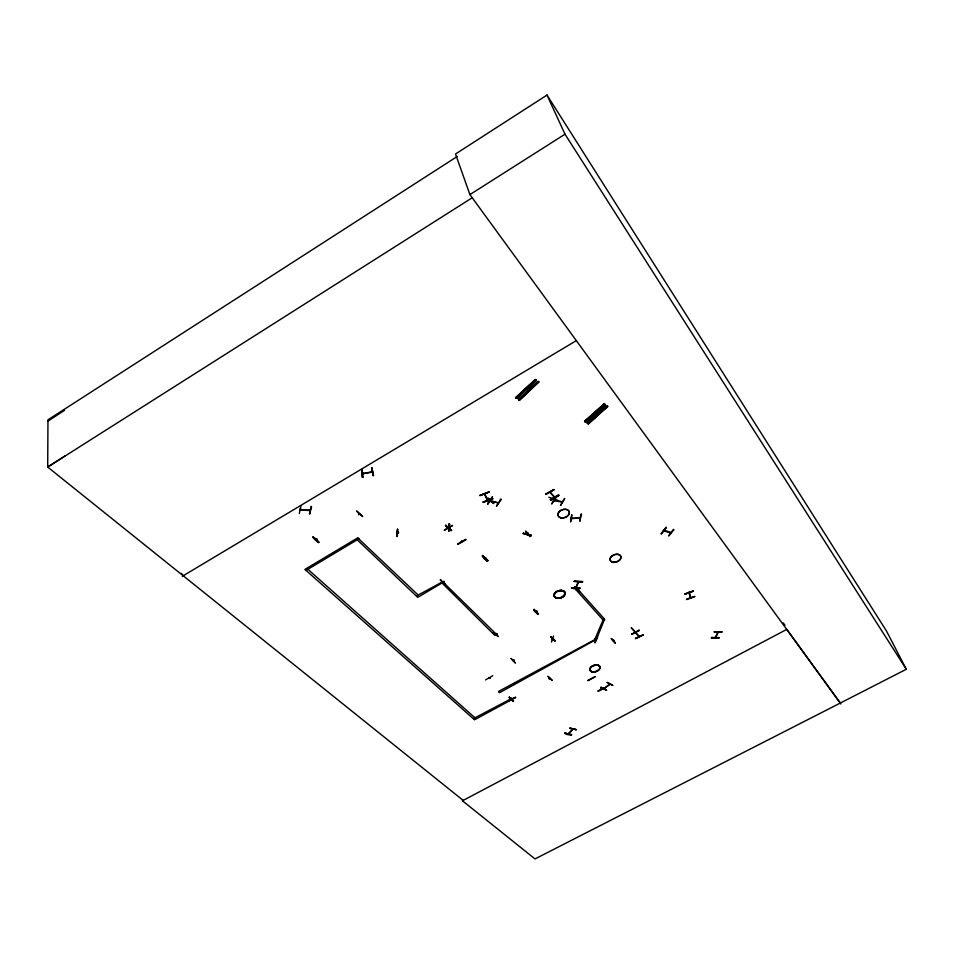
<?xml version="1.0" encoding="UTF-8"?>
<svg xmlns="http://www.w3.org/2000/svg" width="954" height="954" viewBox="0 0 954 954"><rect width="100%" height="100%" fill="white"/><g stroke="black" fill="none" stroke-linecap="round" stroke-linejoin="round"><path stroke-width="1.43" d="M635.65 632.597L639.347 636.652L635.65 632.991M397.639 529.458L396.947 536.506L397.496 529.1M398.39 532.105C398.987 533.596 397.579 532.988 398.283 532.034M688.871 592.255L689.217 593.34M689.05 592.851L690.386 597.705M689.563 593.173L689.146 592.1M601.044 687.083L600.829 687.691L606.458 690.231M601.092 687.381L606.553 690.207M449.644 524.247L448.726 531.283L449.095 523.961M666.19 527.479L661.17 533.823L666.107 527.216M527.86 533.572L526.691 534.574L527.789 534.252M527.884 533.071L528.075 533.787L527.479 533.047M552.724 498.775L552.211 499.479L552.998 499.002M315.965 539.69L316.859 539.165M575.679 588.153L576.013 586.901M578.064 582.095L578.196 581.833M663.447 530.221L664.461 531.104L664.509 530.412M358.43 514.087L358.954 514.707L359.443 514.027M671.175 532.702L663.817 529.983M490.583 501.041L489.772 501.542L490.666 500.981M533.966 609.785L538.294 614.328L533.906 609.475M533.62 610.023L537.889 614.495M513.49 700.868L513.192 701.428L509.4 696.957M513.479 701.226L509.376 697.326L513.443 700.916M515.315 662.875L510.974 658.403L515.208 662.887M482.557 555.586L482.211 556.206L486.922 561.119M486.898 561.19L487.923 560.57L482.724 555.49M487.864 500.218L487.661 499.443M450.944 530.603L445.506 525.594C459.458 535.421 445.363 528.23 445.828 525.022M445.84 525.368L451.349 530.4M571.494 587.747C570.945 588.272 580.521 590.478 579.889 587.926M570.647 521.85L571.804 514.707L570.611 521.576M571.374 517.652L571.386 518.654L571.124 517.986M580.449 517.962L571.386 518.368M581.224 514.337L579.829 521.278L581.046 514.039L581.63 514.349M440.617 579.841L445.542 584.707L440.271 580.092L440.617 579.495M443.181 582.095L443.872 581.702L443.05 582.214M443.968 582.035L443.801 581.26M299.341 513.538L300.951 505.847M300.081 509.4L300.391 510.116L300.128 509.15M300.975 509.484L301.07 510.187M575.703 588.093L578.172 581.892M711.35 637.415L718.899 637.558M718.875 638.202L711.326 638.071L719.042 637.892M309.943 514.075L311.052 506.359M715.154 637.749L717.98 632.18M715.703 637.32L715.405 637.832M715.5 637.713L718.052 632.633M551.984 503.831L555.943 496.617M568.262 733.936L568.715 733.447M573.068 729.142L568.524 733.996L568.954 733.531M496.736 634.112L496.593 633.396M318.457 542.683C310.026 536.017 311.97 534.323 318.91 542.444L313.198 537.114M527.598 534.371L528.158 533.727M513.836 659.822L513.228 660.681L513.967 660.275M514.027 660.49L513.371 660.872M536.947 611.526L535.421 612.337L536.959 611.24M492.276 497.201L487.888 504.082M551.734 639.025L552.008 639.621L552.95 638.953M397.532 529.41L397.341 536.124M574.272 581.344L582.691 581.618L574.248 581.332M553.487 636.103L551.519 642.066M553.38 639.287L553.523 638.584M553.463 639.252L552.497 639.061M523.233 533.548L531.175 535.778L531.33 535.051M523.364 532.952L523.233 533.596M531.175 535.754L523.412 533.286L531.438 535.409M498.525 691.447L594.712 639.681L603.095 619.957L604.371 618.621M594.533 639.156L596.262 639.705L604.49 619.456M594.747 642.662L597.311 636.855M595.117 642.71L597.645 636.878M613.41 640.802L613.613 640.206M613.601 641.016L613.744 640.349M601.747 689.229L601.402 688.621M714.355 632.049L722.083 631.87L714.212 631.703M603.763 688.776L609.642 684.149M603.87 688.657L604.478 687.917M609.141 684.567L609.94 684.221M551.639 503.772L556.11 496.962M554.882 500.719L554.954 500.051M561.632 502.042L562.61 501.923L553.952 499.681M564.673 498.56L560.511 505.501L564.589 498.513M611.454 638.81L615.306 643.032L611.407 638.476M568.298 733.864L572.77 729.106M492.371 497.284L487.506 504.07L492.204 496.927M490.761 501.255C490.797 499.729 490.177 502.09 491.06 500.397M498.572 502.937L497.63 502.71L498.715 502.698M498.37 502.925L490.332 500.647M501.267 499.431L496.45 506.252L500.743 499.002M448.332 528.266L449.608 527.479L448.058 528.039M358.525 514.564L359.36 514.075M358.621 514.278L359.646 514.254M397.556 532.845L397.615 532.105M556.838 499.598L548.788 497.272M553.022 498.942L552.366 499.145M484.37 494.065L484.608 494.649M487.506 500.373L487.339 499.097M448.917 527.92L449.572 527.538M671.008 532.928L670.579 532.451M443.216 582.381L443.944 582M673.977 529.72L668.599 535.969L673.452 529.291M527.705 534.335L526.715 534.3M362.425 472.767L362.472 473.518L362.234 472.886M372.37 472.111L362.627 473.84M496.831 634.088L494.637 635.221L441.964 582.966M536.029 611.228L536.267 611.908M552.795 639.252L551.865 639.478L552.581 639.061M550.005 678.568L548.932 678.377M609.833 684.304L604.061 688.812M576.156 729.798L569.729 728.272L576.025 729.548M690.827 598.027L689.468 592.804M300.248 509.818L301.154 509.818M301.261 510.163L301.059 509.114M487.339 560.94L482.569 555.896L487.184 560.642M527.717 533.691L527.657 532.928M515.53 397.639L535.349 379.501L515.792 397.699M516.209 398.068L536.053 379.966L516.484 398.152L515.506 397.615M536.291 380.252L516.686 398.402L536.339 380.264L535.778 379.883M518.38 399.511L538.163 381.409M538.497 381.743L518.928 399.893M519.071 399.976L538.819 381.767L519.62 400.346L518.475 399.595L537.937 381.361L538.903 381.922L519.167 400.048M576.013 588.153L578.529 581.857M605.206 404.639L585.637 422.073L605.218 404.627L604.216 403.757L584.552 421.346L604.264 403.864M585.184 421.763L604.943 404.341L585.434 421.835M606.72 405.7L587.294 423.206L588.058 423.612L607.591 406.201L606.696 405.677L587.199 423.135L587.712 423.493M587.652 423.445L607.507 406.046L588.368 423.922L607.853 406.487M489.915 501.41L490.761 501.22M580.33 517.998L571.434 518.606L571.172 517.748M714.355 631.942L721.928 632.085M612.563 685.437L607.03 682.384M535.552 612.265L537.102 611.681M576.848 588.916L577.087 589.56L576.908 588.845M549.874 678.628L549.063 678.819L549.874 678.389M485.133 558.591L484.238 558.484M485.848 558.185L484.453 558.949M554.167 500.313L555.109 500.492M562.419 502.198L554.155 500.659L553.809 499.932M577.087 589.56C575.477 589.56 577.611 589.799 576.311 589.214M47.95 421.131L64.478 410.351M547.012 95.078L455.523 153.999L469.917 194.604L840.379 703.015L906.3 669.267L886.504 631.047L547.012 95.078L564.995 134.204L906.3 669.267M457.36 156.408L47.962 419.82L47.7 467.066L463.239 800.454L462.511 800.835M64.777 456.084L47.7 467.066L472.135 197.8M469.917 194.604L564.995 134.204M487.995 498.119L493.445 503.557M488.162 498.382L493.838 503.378M595.821 639.955L595.153 639.943M182.333 576.288L576.407 340.566M357.977 537.686L304.898 569.419L474.555 719.793L512.286 699.342L512.143 698.328M306.007 570.397L359.05 538.7M316.239 539.833L316.776 538.688M444.409 530.317L452.518 525.654M553.857 489.438L545.593 494.208L554.095 489.76M554.035 489.64L545.843 494.506M553.88 497.022L554.024 496.402M555.037 496.903C565.162 490.475 551.507 502.042 550.303 499.526M558.662 495.174L550.351 499.598M550.661 500.146L558.889 495.46M457.717 543.863L465.743 539.284M495.949 633.873L442.668 581.725L416.671 595.904M357.595 540.179L417.769 597.371L443.479 582.107M525.821 531.306L530.376 536.47L525.845 531.33M485.681 557.911L484.453 558.901M487.947 560.606L482.784 555.49M604.669 619.993L603.095 619.957L576.24 590.037L577.73 589.202L604.562 619.158M575.083 587.02L579.603 591.432L574.964 586.662M538.473 614.126L534.145 609.344M496.64 633.897L495.925 634.231L496.867 634.005M498.143 636.58L493.373 632.359L498.048 636.223M498.668 691.984L499.491 692.747L595.284 639.967M550.732 636.95L555.204 641.016L551.126 636.688M485.514 679.916L492.753 675.706M639.18 630.367L631.596 634.279L639.097 630.129M643.127 634.947L635.388 638.369M511.618 699.33L511.344 698.042M512.191 698.817L511.475 699.199M515.649 697.529L508.184 700.832M547.954 676.446L552.294 680.214M595.129 676.875L587.843 680.667M595.046 676.601L587.843 680.464M598.146 691.34L605.289 687.536L597.943 690.887M631.429 628.018L635.352 632.168L631.309 627.66M554.25 500.337L554.167 499.646M498.441 502.937L490.249 500.945M536.828 611.574L536.553 610.942M536.065 611.943L535.874 611.311M584.623 421.394L585.708 422.109M607.436 406.189L588.093 423.648M479.922 495.651L489.032 492.073M489.08 492.204L479.802 495.436L488.961 491.835M489.533 499.264L492.121 498.25M483.308 502.436C501.887 494.566 489.485 501.351 483.034 501.732M685.008 593.865L693.319 591.027L685.103 594.175M685.055 594.056L693.355 591.206M686.439 599.195L694.691 596.357M535.874 379.954L535.17 379.489M356.82 511.261L362.758 516.591L356.677 510.998M571.935 517.962L572.352 518.535L571.995 517.652M525.427 531.461L530.019 536.613M361.804 469.928L362.401 477.489L361.733 469.547M371.845 467.818L373.598 475.569L372.954 475.283M362.472 473.518L372.465 471.801M550.78 636.855L554.846 641.148M548.037 676.35L551.961 680.369M449.656 524.259L449.024 523.937M397.413 532.189L397.556 533.083L398.533 533M363.128 472.647L363.331 473.721L363.247 472.707M595.952 639.729L594.998 639.275M552.771 639.24L553.499 639.228M311.6 506.729L309.418 513.741M300.319 510.104L310.098 510.521L309.06 509.746M372.012 468.116L373.026 475.307M670.805 532.94L663.769 530.865M449.239 524.247L448.726 531.283M310.05 510.223L300.343 509.818L300.355 509.078M569.979 727.997L576.383 729.631M661.289 533.894L666.286 527.55M601.39 689.408L601.151 688.752M607.436 682.456L612.862 685.282M663.698 530.901L663.614 530.007M550.255 492.145L554.703 497.416L549.838 492.383M575.107 586.901L579.173 591.671M313.079 537.138L318.839 542.063M512.286 699.342L511.487 698.578L473.589 718.517M358.084 538.247L418.174 595.046M509.09 697.517L513.192 701.428M594.712 639.681L595.463 640.504M465.969 539.797L457.944 544.364M611.323 638.882L615.247 642.96M631.739 634.41L639.24 630.487M484.847 494.029L487.792 500.182L487.613 499.467M783.234 622.914L784.987 625.323M840.832 704.016L786.811 629.366L462.463 800.788L535.003 858.922L840.379 703.015M181.534 573.342L183.192 575.775M484.405 494.124L487.47 500.313L487.005 499.109M492.085 498.167L492.359 498.87M483.165 502.138L492.204 498.537M694.81 596.655L686.582 599.577M579.328 517.342L579.436 518.034M582.548 581.964L574.01 581.344M550.47 492.204L550.184 492.371M575.811 587.008L575.608 586.96M576.109 588.976L576.419 589.858M575.989 589.107L576.24 590.037M571.458 734.425C572.03 735.522 563.957 734.64 565.066 732.815M489.64 501.088L489.962 501.721M486.945 499.204L487.124 499.848M461.569 541.121L461.998 541.836L461.295 541.276M452.458 525.38L444.361 530.03M448.797 527.824L447.748 527.323M474.961 717.778L307.45 568.93M371.249 471.526L371.38 472.254M371.929 468.187L373.038 475.664M563.444 590.836A5.605 3.685 -17.8 0 1 563.599 595.928A5.605 3.685 -17.8 0 1 556.277 597.764A5.605 3.685 -17.8 0 1 554.834 592.994M565.102 733.101L571.565 734.771L565.102 733.101M571.577 588.034L580.008 588.284L571.577 588.034M362.878 477.31L361.721 469.845L362.818 477.37M489.152 678.151L489.855 678.389L489.152 678.151M535.564 379.752L515.995 397.937L535.635 379.799M604.502 404.138L584.981 421.644L604.502 404.138M643.103 634.887L635.519 638.667L643.115 634.911M515.434 697.291L508.303 701.166L515.458 697.326M560.63 517.712A5.915 4.114 -18.9 0 0 569.383 512.751A5.915 4.114 -18.9 0 0 560.892 510.342A5.927 4.126 -18.9 0 0 560.618 517.736A5.927 4.126 -18.9 0 0 569.407 512.751A5.927 4.126 -18.9 0 0 560.88 510.342A5.915 4.114 -18.9 0 0 560.63 517.712M613.839 562.455A5.676 3.768 -20 0 0 620.911 556.576A5.676 3.768 -20 0 0 611.872 556.218A5.676 3.768 -20 0 0 613.839 562.455M613.744 562.192A5.676 3.768 -20 0 0 620.815 556.313A5.676 3.768 -20 0 0 611.776 555.955A5.676 3.768 -20 0 0 613.744 562.192M592.255 671.95A5.247 3.244 -18.1 0 0 600.066 667.752A5.247 3.244 -18.1 0 0 592.625 666.095A5.247 3.244 -18.1 0 0 592.255 671.95M592.172 671.676A5.235 3.232 -18.1 0 0 599.971 667.49A5.235 3.232 -18.1 0 0 592.541 665.832A5.235 3.232 -18.1 0 0 592.172 671.676M592.184 671.819A5.283 3.256 -18.1 0 0 600.042 667.585A5.283 3.256 -18.1 0 0 592.553 665.928A5.283 3.256 -18.1 0 0 592.184 671.819M556.754 598.146A5.605 3.685 -17.8 0 0 565.042 593.555A5.629 3.697 -17.8 0 0 556.969 591.528A5.629 3.697 -17.8 0 0 556.742 598.158A5.629 3.697 -17.8 0 0 565.066 593.543A5.593 3.685 -17.8 0 0 556.981 591.54A5.605 3.685 -17.8 0 0 556.754 598.146A5.593 3.685 -17.8 0 0 565.03 593.555A5.605 3.685 -17.8 0 0 556.981 591.552A5.593 3.685 -17.8 0 0 556.754 598.134M556.671 597.86A5.581 3.673 -17.8 0 0 564.935 593.281A5.581 3.673 -17.8 0 0 556.897 591.277A5.581 3.673 -17.8 0 0 556.671 597.86"/></g></svg>
